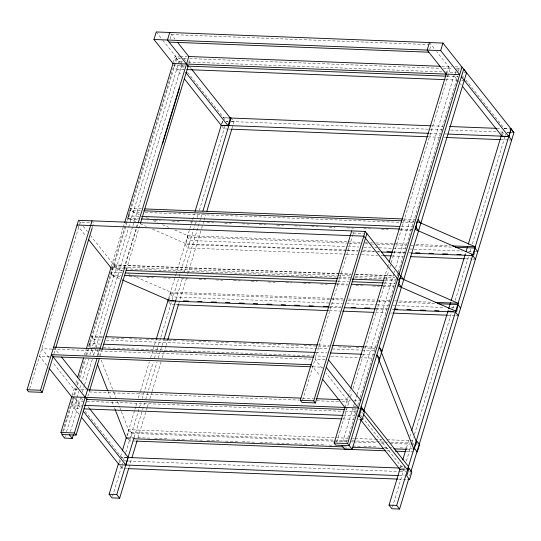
<?xml version="1.0" encoding="UTF-8"?>
<svg xmlns="http://www.w3.org/2000/svg" width="541" height="541" viewBox="0 0 541 541"><rect width="100%" height="100%" fill="white"/><g stroke="black" fill="none" stroke-linecap="round" stroke-linejoin="round"><path stroke-width="0.41" stroke-dasharray="2.71 2.03" d="M119.324 278.608L110.898 274.929L112.339 266.706L336.651 275.41M135.717 221.803L128.055 218.463L129.346 211.064M169.11 300.329L170.543 292.106L135.311 276.735M346.49 250.077L186.266 243.863L187.7 235.639L174.682 229.959M29.701 388.6L80.19 222.425L91.997 222.885M53.944 353.746L55.696 347.985M92.457 226.983L93.681 222.946L92.849 221.891M170.036 39.108L171.409 34.59L429.446 44.599M72.196 395.336L74.915 386.389M75.896 383.156L77.12 379.119M84.484 354.882L86.202 349.229M111.487 266.023L123.017 228.052M123.267 227.247L124.491 223.203M173.336 62.445L175.298 55.987L179.517 56.149M62.722 431.285L75.977 387.66M76.957 384.428L78.188 380.391M79.169 377.158L84.565 359.386M85.796 355.342L87.514 349.689M88.494 346.456L176.156 57.941L179.517 58.07M63.581 431.312L76.585 388.499M77.566 385.266L79.534 378.808M79.777 377.997L85.424 359.42M86.648 355.376L88.859 348.106M89.103 347.302L176.975 58.09L161.908 39.101M78.979 414.095L71.676 404.884L73.961 397.358L76.829 400.976L83.578 401.239M64.616 438.136L65.353 435.715M66.577 431.671L76.639 398.548M76.883 397.743L78.851 391.278M79.831 388.046L81.055 384.009M81.306 383.204L88.67 358.967M89.894 354.93L128.427 228.099M128.67 227.288L129.901 223.25M130.144 222.439L178.99 61.681L176.116 58.063L180.708 58.239M76.829 400.976L74.543 408.509L80.447 408.732M181.025 64.318L182.189 60.497M70.377 431.576L80.927 396.844M82.401 391.995L84.362 385.53M84.612 384.725L92.464 358.872M93.694 354.835L95.656 348.37M95.899 347.565L132.714 226.388M132.964 225.577L134.188 221.54M134.432 220.735L182.784 61.586M97.299 356.032L99.26 349.567M124.051 267.978L137.549 223.548M97.975 355.41L99.693 349.75M124.484 268.16L136.515 228.579M136.758 227.768L137.982 223.731M87.818 396.465L89.339 391.447M100.139 355.904L101.857 350.243M126.405 269.465L140.146 224.224M189.093 63.135L190.466 58.617M118.946 461.953L119.676 459.532M120.663 456.3L122.131 451.451M126.797 436.1L134.648 410.254M134.898 409.442L135.635 407.021M135.879 406.21L137.103 402.173M138.334 398.135L140.295 391.67M140.538 390.866L149.377 361.78M150.601 357.743L154.286 345.625M154.53 344.82L156.248 339.16M168.522 298.767L175.886 274.537M176.129 273.726L189.627 229.296M189.877 228.491L191.101 224.447M191.345 223.643L192.332 220.41M192.576 219.599L194.293 213.945M221.688 123.767L222.608 120.758M221.783 123.943L222.709 120.886M348.377 438.224L129.123 429.716L126.837 437.25L134.425 437.541M119.615 463.265L120.555 460.181M112.487 496.273L122.55 463.15M123.531 459.918L125.498 453.459M125.742 452.648L140.958 402.565M142.188 398.528L153.231 362.172M154.456 358.135L156.667 350.866M156.91 350.054L158.141 346.017M158.385 345.205L160.596 337.936M160.839 337.131L171.882 300.776M172.133 299.971L179.003 277.35M179.247 276.539L180.721 271.697M180.965 270.885L195.937 221.607M197.167 217.57L198.391 213.533M199.372 210.3L224.9 126.283M135.615 441.098L129.712 440.868L131.997 433.341L129.123 429.716M127.094 468.587L122.029 468.391L122.719 466.132M134.202 437.209L142.303 410.551M142.547 409.74L144.508 403.282M145.739 399.238L157.025 362.078M158.256 358.041L160.467 350.771M160.711 349.959L163.653 340.269M175.926 299.876L182.797 277.256M184.515 271.602L200.718 218.28M200.961 217.475L201.942 214.243M128.974 467.485L131.673 458.599M138.056 437.595L146.158 410.937M146.401 410.132L147.138 407.711M147.382 406.9L148.613 402.862M149.837 398.818L151.798 392.36M152.048 391.549L161.13 361.659M162.354 357.621L165.789 346.314M166.033 345.503L167.757 339.849M178.8 303.494L186.408 278.453M187.632 274.415L201.38 229.174M201.624 228.37L202.855 224.326M203.098 223.521L203.835 221.1M204.079 220.288L205.796 214.635M232.062 128.197L233.043 124.964M233.286 124.153L234.023 121.732L232.109 119.318M302.669 400.009L352.671 235.443M352.915 234.638L353.401 233.022L352.57 231.967M429.757 49.184L431.13 44.666M344.948 407.441L348.127 396.993M348.37 396.181L350.331 389.716M384.205 278.236L387.397 267.734M387.64 266.929L388.871 262.885M446.453 73.36L448.509 66.584M336.786 441.916L349.554 399.907M350.534 396.675L352.008 391.826M352.989 388.594L388.823 270.649M389.804 267.423L391.035 263.379M391.278 262.574L450.18 68.693L436.668 51.645M342.629 442.139L354.659 402.558M354.903 401.747L356.864 395.288M357.114 394.477L393.929 273.3M394.173 272.495L394.666 270.879M395.647 267.646L455.285 71.344M455.116 74.956L455.813 72.656M346.483 442.531L356.303 410.22M357.777 405.371L359.001 401.334M360.225 397.29L396.796 276.924M397.047 276.113L398.027 272.887M398.271 272.076L457.916 75.774M400.32 467.965L401.55 463.928M406.46 447.772L408.915 439.691M409.895 436.459L411.119 432.421M501.69 134.33L502.914 130.286M400.8 467.688L401.199 466.362L363.106 418.321M502.373 135.608L503.536 131.781M392.394 507.133L403.931 469.162M404.174 468.357L404.911 465.929M406.386 461.088L411.045 445.737M412.026 442.504L413.5 437.655M414.48 434.43L451.302 313.253M452.77 308.404L453.507 305.983M455.224 300.323L468.479 256.704M469.953 251.856L470.934 248.623M472.408 243.775L505.788 133.911M409.618 475.924L410.599 472.692M180.356 56.183L187.105 56.44M441.767 66.32L451.884 66.712M455.258 66.847L460.317 67.043M460.344 68.964L456.976 68.835L459.066 71.466M183.703 58.354L186.246 58.455M189.607 58.584L439.218 68.267M443.437 68.43L452.716 68.788M456.022 68.917L459.85 69.065M178.99 61.681L183.582 61.857M188.268 62.039L444.621 71.987M445.466 72.021L456.428 72.447M464.016 72.737L466.545 72.839M184.792 66.016L173.83 65.589L181.654 75.463M447.049 76.186L458.017 76.612M176.704 69.207L184.292 69.505M445.71 79.649L457.51 80.102M461.73 80.271L464.259 80.366M228.579 117.945L223.521 117.749L226.375 121.434L227.903 121.495M431.813 125.83L442.775 126.249M496.739 128.345L500.959 128.508M504.334 128.643L509.392 128.839M223.501 117.816L228.857 118.019M504.171 128.704L509.527 128.914M226.395 121.367L228.079 121.434M231.453 121.563L429.622 129.252M430.467 129.285L442.274 129.745M450.707 130.07L496.239 131.835M500.459 131.997L503.833 132.132M507.201 132.261L510.576 132.389M511.421 132.423L513.95 132.525M230.96 121.617L234.023 121.732M507.045 132.322L508.574 132.383M509.338 132.417L511.637 132.504M429.52 133.356L440.482 133.783M444.702 133.945L447.231 134.04M228.322 129.062L224.102 128.893L222.189 126.479M229.168 129.096L230.851 129.157M428.181 136.812L439.982 137.272M444.202 137.434L445.885 137.502M500.702 139.625L508.29 139.923M509.135 139.957L511.664 140.051M141.411 208.806L130.449 208.38L133.316 212.004L140.065 212.261M403.667 218.977L414.629 219.403M140.457 210.665L129.495 210.239L139.45 214.588M402.714 220.843L413.676 221.262M145.123 212.457L413.283 222.865M139.118 216.332L128.156 215.906L131.03 219.531L137.779 219.795M401.381 226.51L412.343 226.936M128.055 218.463L139.017 218.889M400.435 229.032L412.242 229.485M154.645 220.444L160.549 220.674M172.349 221.134L179.098 221.397M190.06 221.824L196.809 222.081M206.926 222.473L213.675 222.736M224.637 223.162L231.379 223.426M242.341 223.846L249.09 224.109M259.207 224.501L265.956 224.765M276.918 225.191L283.667 225.455M294.629 225.874L300.532 226.104M311.494 226.53L318.236 226.794M329.199 227.22L335.102 227.45M346.909 227.903L353.658 228.167M363.775 228.559L370.524 228.823M381.486 229.249L388.228 229.506M400.036 229.966L410.998 230.392M353.401 233.022L363.525 233.414M187.7 235.639L347.085 241.82M347.924 241.854L360.577 242.341M364.79 242.51L367.319 242.605M370.693 242.733L372.384 242.801M375.752 242.929L393.463 243.619M394.308 243.653L406.954 244.14M416.232 244.505L449.963 245.81M348.397 243.112L187.328 236.863L190.202 240.488L347.052 246.568M349.236 243.146L360.205 243.572M365.263 243.768L370.321 243.964M371.167 243.998L373.696 244.092M377.07 244.228L394.774 244.911M395.62 244.945L406.582 245.371M410.802 245.533L452.12 247.136M347.897 246.601L358.859 247.027M363.917 247.223L370.666 247.487M374.879 247.65L378.254 247.778M379.092 247.812L406.081 248.86M409.456 248.988L462.582 251.051M468.486 251.281L474.383 251.511M475.228 251.545L477.757 251.639M347.336 250.111L358.298 250.537M363.356 250.733L374.318 251.159M377.692 251.288L379.376 251.355M393.713 251.91L404.675 252.336M408.895 252.498L410.578 252.566M346.112 250.645L185.042 244.397L187.916 248.015L345.604 254.135M346.95 250.672L357.912 251.098M362.132 251.261L376.468 251.822M377.307 251.856L379.836 251.95M392.489 252.444L404.296 252.897M346.45 254.169L357.412 254.588M361.631 254.757L377.652 255.379M381.026 255.508L382.71 255.575M391.988 255.934L402.95 256.36M465.355 258.781L472.097 259.038M472.942 259.071L475.471 259.173M339.288 273.618L113.292 264.847L116.159 268.471L124.592 268.796M340.133 273.651L351.095 274.071M355.309 274.24L393.26 275.707M339.214 273.874L114.063 265.144L90.543 235.477M340.052 273.908L351.014 274.334M356.079 274.53L393.179 275.971M337.489 275.443L350.142 275.937M355.2 276.133L394.835 277.668M125.438 268.83L350.595 277.567M354.808 277.729L384.326 278.872M385.165 278.906L396.127 279.332M122.753 270.243L112.636 269.851L111.588 268.532M338.625 278.615L349.587 279.041M385.003 280.414L395.965 280.84M121.968 272.799L111 272.38L113.874 275.998L121.461 276.295M337.841 281.178L348.81 281.604M384.225 282.977L395.187 283.403M110.898 274.929L121.022 275.322M336.901 283.7L347.863 284.126M383.278 285.499L394.24 285.925M129.056 276.586L135.798 276.85M146.76 277.276L153.509 277.533M163.625 277.932L170.374 278.189M181.336 278.615L188.085 278.879M199.047 279.305L205.79 279.562M215.913 279.954L222.655 280.218M233.617 280.644L240.366 280.907M251.328 281.334L257.232 281.557M268.194 281.983L274.943 282.246M285.905 282.673L291.809 282.902M303.609 283.362L310.358 283.619M320.475 284.011L327.224 284.275M336.502 284.634L347.464 285.06M355.897 285.384L362.639 285.648M372.763 286.04L379.505 286.304M382.879 286.432L393.841 286.858M170.543 292.106L329.929 298.287M330.767 298.321L343.42 298.815M348.478 299.011L376.306 300.086M377.151 300.12L389.797 300.613M394.856 300.81L431.116 302.216M343.887 300.072L170.172 293.33L173.046 296.955L330.74 303.075M348.106 300.235L377.618 301.378M378.463 301.411L389.425 301.837M398.703 302.196L434.964 303.602M331.579 303.102L342.541 303.528M346.761 303.69L376.272 304.84M377.118 304.874L388.08 305.293M393.138 305.489L396.512 305.624M397.358 305.658L444.58 307.491M451.329 307.748L454.697 307.883M330.179 306.578L341.141 307.004M375.711 308.343L387.518 308.803M328.955 307.112L340.756 307.565M376.178 308.945L387.14 309.364M392.198 309.567L393.882 309.628M174.973 304.644L170.76 304.482L168.366 301.465M175.818 304.678L177.502 304.745M329.293 310.635L340.255 311.061M375.677 312.434L385.794 312.826M390.852 313.023L392.543 313.09M447.353 315.214L454.94 315.511M455.786 315.538L458.315 315.64M102.594 336.549L91.632 336.123L94.506 339.748L101.255 340.005M318.473 344.921L329.442 345.347M364.857 346.727L375.819 347.146M102.438 337.76L92.322 337.368L96.92 349.121M106.658 337.922L108.342 337.99M111.716 338.118L125.208 338.646M129.421 338.808L142.919 339.329M146.286 339.464L160.623 340.019M163.997 340.147L177.489 340.674M181.708 340.837L194.354 341.324M198.574 341.493L212.065 342.013M216.278 342.176L229.776 342.703M233.989 342.866L246.642 343.352M251.7 343.549L265.191 344.076M268.566 344.204L282.902 344.759M286.27 344.894L299.768 345.415M303.981 345.577L329.28 346.558M338.558 346.923L352.049 347.444M356.269 347.606L362.166 347.836M363.011 347.87L375.664 348.363M106.313 340.201L328.096 348.81M332.309 348.972L360.982 350.081M361.828 350.115L374.473 350.609M91.497 349.141L89.346 343.65L100.308 344.076M316.187 352.455L327.149 352.881M362.571 354.254L373.533 354.68M99.808 347.572L92.22 347.275L89.346 343.65M103.182 347.701L312.313 355.816M313.158 355.843L325.804 356.336M330.869 356.533L358.697 357.615M359.535 357.648L373.033 358.169M51.943 349.101L41.826 348.708L49.616 358.527M52.788 349.134L310.818 359.143M325.155 359.697L315.038 359.305L322.308 368.475M49.657 356.627L39.54 356.235L46.81 365.405M312.745 366.832L322.869 367.224M77.397 389.446L74.022 389.317L52.734 362.463M80.771 389.574L85.83 389.77M302.547 398.176L313.51 398.602M340.492 399.65L350.609 400.042M353.983 400.178L360.725 400.435M89.191 391.948L299.159 400.09M316.864 400.78L338.788 401.632M342.162 401.76L348.911 402.024L325.946 373.06M356.181 406.568L353.713 406.474L355.281 408.448M355.998 409.916L352.705 409.787L355.836 413.737M86.952 401.368L344.15 411.349M344.996 411.383L356.803 411.836M71.676 404.884L81.792 405.277M343.21 415.42L355.011 415.88M342.703 418.91L353.672 419.336M358.73 419.532L360.414 419.6M352.597 438.386L354.281 438.453M355.126 438.487L374.521 439.238M375.359 439.272L382.108 439.535M387.167 439.732L409.091 440.577M409.936 440.611L414.156 440.773M347.004 440.631L129.434 432.191L119.926 407.894M352.063 440.827L376.516 441.774M377.361 441.808L384.11 442.071M384.949 442.105L387.478 442.2M390.852 442.328L410.247 443.086M411.092 443.113L414.467 443.248M131.997 433.341L333.54 441.158M334.385 441.192L347.031 441.679M351.251 441.848L352.935 441.909M353.78 441.943L376.55 442.829M380.763 442.991L384.982 443.153M390.041 443.35L410.281 444.134M411.119 444.168L413.649 444.269M414.494 444.296L417.868 444.432M137.799 437.669L151.291 438.196M154.665 438.325L169.002 438.879M172.376 439.015L186.713 439.569M190.087 439.698L203.578 440.225M206.946 440.354L221.283 440.908M225.502 441.077L238.994 441.598M242.368 441.727L255.859 442.254M260.079 442.416L273.57 442.937M276.938 443.072L291.274 443.627M294.649 443.755L308.14 444.283M311.515 444.411L325.851 444.966M329.226 445.101L334.284 445.297M352.833 446.014L360.428 446.311M363.795 446.44L378.132 446.994M384.036 447.224L388.255 447.387M389.094 447.421L391.63 447.522M400.063 447.847L412.709 448.34M127.311 438.508L132.369 438.704M344.029 446.913L349.087 447.109M385.354 448.516L388.722 448.651M407.278 449.368L412.337 449.564M386.91 450.849L391.123 451.011M406.305 451.6L415.583 451.958M401.199 466.362L402.849 466.423M127.378 457.348L121.482 457.125L84.437 410.396M127.351 457.47L121.448 457.24L124.322 460.864L127.69 460.993M401.415 468.107L404.79 468.236M128.535 461.027L399.231 471.529M400.07 471.563L405.973 471.793M409.348 471.921L411.877 472.023M399.13 475.634L404.188 475.83M398.629 479.123L407.9 479.482M146.341 217.59L148.64 218.591M153.238 220.6L157.83 222.601M162.428 224.61L168.555 227.281M140.308 223.812L146.442 226.483M152.569 229.154L186.266 243.863M112.339 266.706L122.293 271.055M128.42 273.726L129.955 274.395M462.717 76.071L463.759 77.39M465.848 80.021L504.469 128.717M429.459 42.556L434.606 49.048M454.656 76.484L459.87 83.064M460.391 83.72L461.439 85.038M447.062 75.165L447.894 76.22M170.767 33.779L174.885 38.972M183.771 58.354L185.685 60.768M189.668 66.753L191.237 68.727M156.248 31.953L161.394 38.452M176.156 57.941L181.37 64.521M181.891 65.177L183.981 67.808M187.632 72.42L223.643 117.823M180.566 65.853L183.697 69.796M361.679 412.053L362.72 413.365M360.495 415.028L362.585 417.666M311.075 364.722L320.022 376.002M345.787 408.496L346.619 409.551M79.04 220.978L81.13 223.609M83.226 226.246L87.405 231.521M77.093 225.022L85.978 236.228M127.318 437.852L129.712 440.868M53.647 347.119L58.949 353.814M81.251 398.156L83.341 400.786M88.034 406.71L89.082 408.029M75.043 398.555L81.306 406.447M78.404 405.148L80.494 407.779M120.116 465.977L122.029 468.391M97.231 349.905L99.375 355.39M101.214 360.096L113.488 391.441M113.793 392.225L115.943 397.709M117.471 401.625L119.622 407.116M91.801 349.926L93.951 355.41M108.058 391.454L110.513 397.723M112.048 401.645L114.192 407.13M114.503 407.914L115.118 409.483"/><path stroke-width="0.81" d="M458.105 303.258L456.672 311.488L398.46 286.088L399.894 277.864L458.105 303.258L435.336 302.378M475.262 246.791L473.828 255.014L415.616 229.621L417.05 221.397L475.262 246.791L452.492 245.912M53.241 356.052L42.212 392.353L28.72 391.826L27.05 389.723L78.519 220.315L365.222 231.44L400.766 276.262M42.212 392.353L40.541 390.244L92.011 220.836M55.696 347.985L92.213 227.788M153.955 39.486L440.658 50.604L459.715 74.638L173.012 63.513L153.955 39.486L156.248 31.953L442.951 43.077L466.545 72.839L363.708 411.322M169.739 32.48L167.446 40.007L188.173 66.144M62.594 434.545L60.923 432.435L71.967 396.086M77.613 377.503L83.503 358.115M86.452 348.424L111.236 266.828M124.741 222.398L173.086 63.256M87.135 398.717L76.085 435.072L61.742 434.511L64.616 438.136L72.264 438.433L73.495 434.389M76.085 435.072L74.415 432.962L96.995 358.642M99.943 348.945L124.484 268.16M138.232 222.919L188.789 56.507L177.462 42.218M162.523 144.048L179.68 87.574M89.59 390.636L99.402 358.325M102.107 349.439L126.405 269.465M140.396 223.413L188.254 65.887M128.731 468.296L119.649 498.187L111.994 497.889L109.126 494.264L118.452 463.569M122.381 450.646L126.303 437.716M156.248 339.16L168.346 299.356M195.03 211.524L221.289 125.086M184.265 78.749L221.316 125.478L228.052 125.735L230.141 118.851M119.649 498.187L116.775 494.562L133.958 438.014M163.903 339.457L175.926 299.876M202.922 211.01L231.149 118.114L229.621 118.053M131.923 457.794L137.076 440.827M167.757 339.849L178.55 304.306M206.777 211.403L231.812 129.001M366.893 233.55L315.423 402.95L301.932 402.43L300.262 400.32L351.731 230.912M315.423 402.95L313.753 400.84L365.222 231.44M429.459 42.556L427.167 50.083L446.224 74.11M440.658 50.604L442.951 43.077M410.842 471.887L513.95 132.525L463.711 69.092L349.297 445.669L335.805 445.148L334.135 443.038L344.935 407.488M350.825 388.1L384.205 278.236M389.114 262.081L446.298 73.853M361.253 419.403L352.171 449.294L347.626 443.559L462 67.104M361.516 408.509L364.391 412.134L362.105 419.66L359.231 416.043L361.516 408.509L359.833 408.448M408.638 479.157L399.556 509.047L391.9 508.75L389.033 505.125L400.076 468.777M402.775 459.891L406.21 448.577M411.613 430.805L448.185 310.439M448.672 308.823L450.639 302.358M451.126 300.742L465.361 253.891M466.099 251.464L467.573 246.615M468.31 244.194L501.446 135.135M399.556 509.047L396.681 505.422L511.076 128.9M511.198 128.981L508.878 136.63L461.385 76.748M409.003 468.398L406.717 475.924L409.591 479.549L411.877 472.023L409.003 468.398L407.319 468.33M169.123 42.117L428.844 52.193M188.789 56.507L440.076 66.252M187.321 66.11L446.21 76.153M186.821 69.6L444.864 79.615M229.425 117.972L430.967 125.796M449.517 126.513L496.739 128.345M221.235 125.275L428.682 133.323M448.076 134.073L508.79 136.433L511.664 140.051M508.033 136.596L502.143 136.373L462.481 86.357M231.697 129.191L427.336 136.778M446.731 137.536L500.702 139.625M144.785 208.934L402.822 218.949M143.825 210.794L401.868 220.809M141.654 216.434L399.691 226.442M141.546 218.99L399.589 228.999M77.093 225.022L363.795 236.147L399.339 280.968M455.495 247.271L474.89 248.021L477.757 251.639M386.971 251.646L392.029 251.842M415.637 252.762L419.857 252.924M429.128 253.283L433.348 253.445M442.626 253.803L447.684 254M456.962 254.365L461.175 254.527M471.292 254.919L472.983 254.987M381.527 252.018L392.489 252.444M411.038 253.161L472.597 255.548L475.471 259.173M383.555 255.602L391.143 255.9M410.538 256.65L464.509 258.747M126.127 270.372L337.78 278.581M352.117 279.136L384.157 280.38M125.336 272.935L337.002 281.144M352.177 281.733L383.38 282.943M124.389 275.457L336.056 283.667M351.237 284.255L382.433 285.465M437.493 303.704L457.733 304.488L460.601 308.113M169.955 300.363L174.168 300.525M183.446 300.884L188.505 301.08M197.783 301.438L201.996 301.608M211.274 301.966L216.332 302.162M225.611 302.52L229.83 302.683M239.102 303.041L244.16 303.237M253.438 303.602L257.658 303.765M266.929 304.123L271.988 304.319M281.266 304.678L285.486 304.84M294.757 305.205L299.822 305.401M309.094 305.76L313.313 305.922M323.43 306.314L327.65 306.476M351.258 307.396L355.478 307.559M364.749 307.917L369.814 308.113M394.267 309.067L397.642 309.195M406.913 309.553L411.133 309.716M420.404 310.081L425.469 310.277M434.741 310.635L438.961 310.798M449.077 311.19L453.297 311.352M167.886 300.864L328.955 307.112M344.13 307.701L375.332 308.911M393.882 309.628L455.441 312.015L458.315 315.64M177.502 304.745L328.448 310.602M342.784 311.156L373.987 312.367M393.381 313.117L447.353 315.214M105.968 336.678L317.635 344.894M332.81 345.483L364.012 346.693M103.683 344.211L315.342 352.421M330.524 353.009L361.726 354.22M53.647 347.119L313.361 357.195M311.075 364.722L51.354 354.646L86.905 399.474L344.935 409.483M53.032 356.756L311.061 366.771M300.857 398.115L87.514 389.838L61.546 357.087M316.039 398.703L339.647 399.616M27.05 389.723L40.541 390.244M300.262 400.32L313.753 400.84M84.322 405.378L342.365 415.387M357.54 415.975L359.231 416.043M83.821 408.868L341.865 418.876M360.414 419.6L362.105 419.66M60.923 432.435L74.415 432.962M334.135 443.038L347.626 443.559M134.053 438.771L343.19 446.88M352.462 447.245L383.664 448.455M393.787 448.847L406.433 449.334M352.171 449.294L344.522 448.996L341.648 445.371M136.454 441.131L385.226 450.781M395.343 451.174L405.459 451.566M128.197 457.503L399.731 468.039M405.135 469.865L400.198 469.676L360.536 419.66M398.284 475.6L119.162 464.773L81.59 417.388M127.933 468.621L397.784 479.089M407.9 479.482L409.591 479.549M109.126 494.264L116.775 494.562M389.033 505.125L396.681 505.422M122.388 279.947L168.346 299.991M511.056 128.968L513.93 132.592M418.004 219.538L420.878 223.156M415.718 227.064L418.585 230.689M400.847 276.005L403.721 279.623M398.561 283.531L401.429 287.156M191.757 69.39L230.378 118.087M185.779 72.433L228.052 125.735M379.194 347.281L382.061 350.899M379.775 358.433L376.908 354.808L414.021 449.632M328.529 359.826L360.725 400.435M361.118 406.764L408.611 466.646L407.603 469.96L363.248 414.021M326.243 367.359L358.44 407.968L71.737 396.844L48.886 368.022M322.619 379.282L344.948 407.441M88.589 239.521L111.067 267.869M89.603 408.685L128.217 457.382L125.891 465.03L83.104 411.072M69.39 434.808L72.264 438.433M379.877 348.526L416.996 443.343M97.326 364.025L107.754 390.67M115.118 409.483L126.466 438.474M416.685 440.874L414.392 448.401L417.267 452.026L419.552 444.492L416.685 440.874"/></g></svg>
